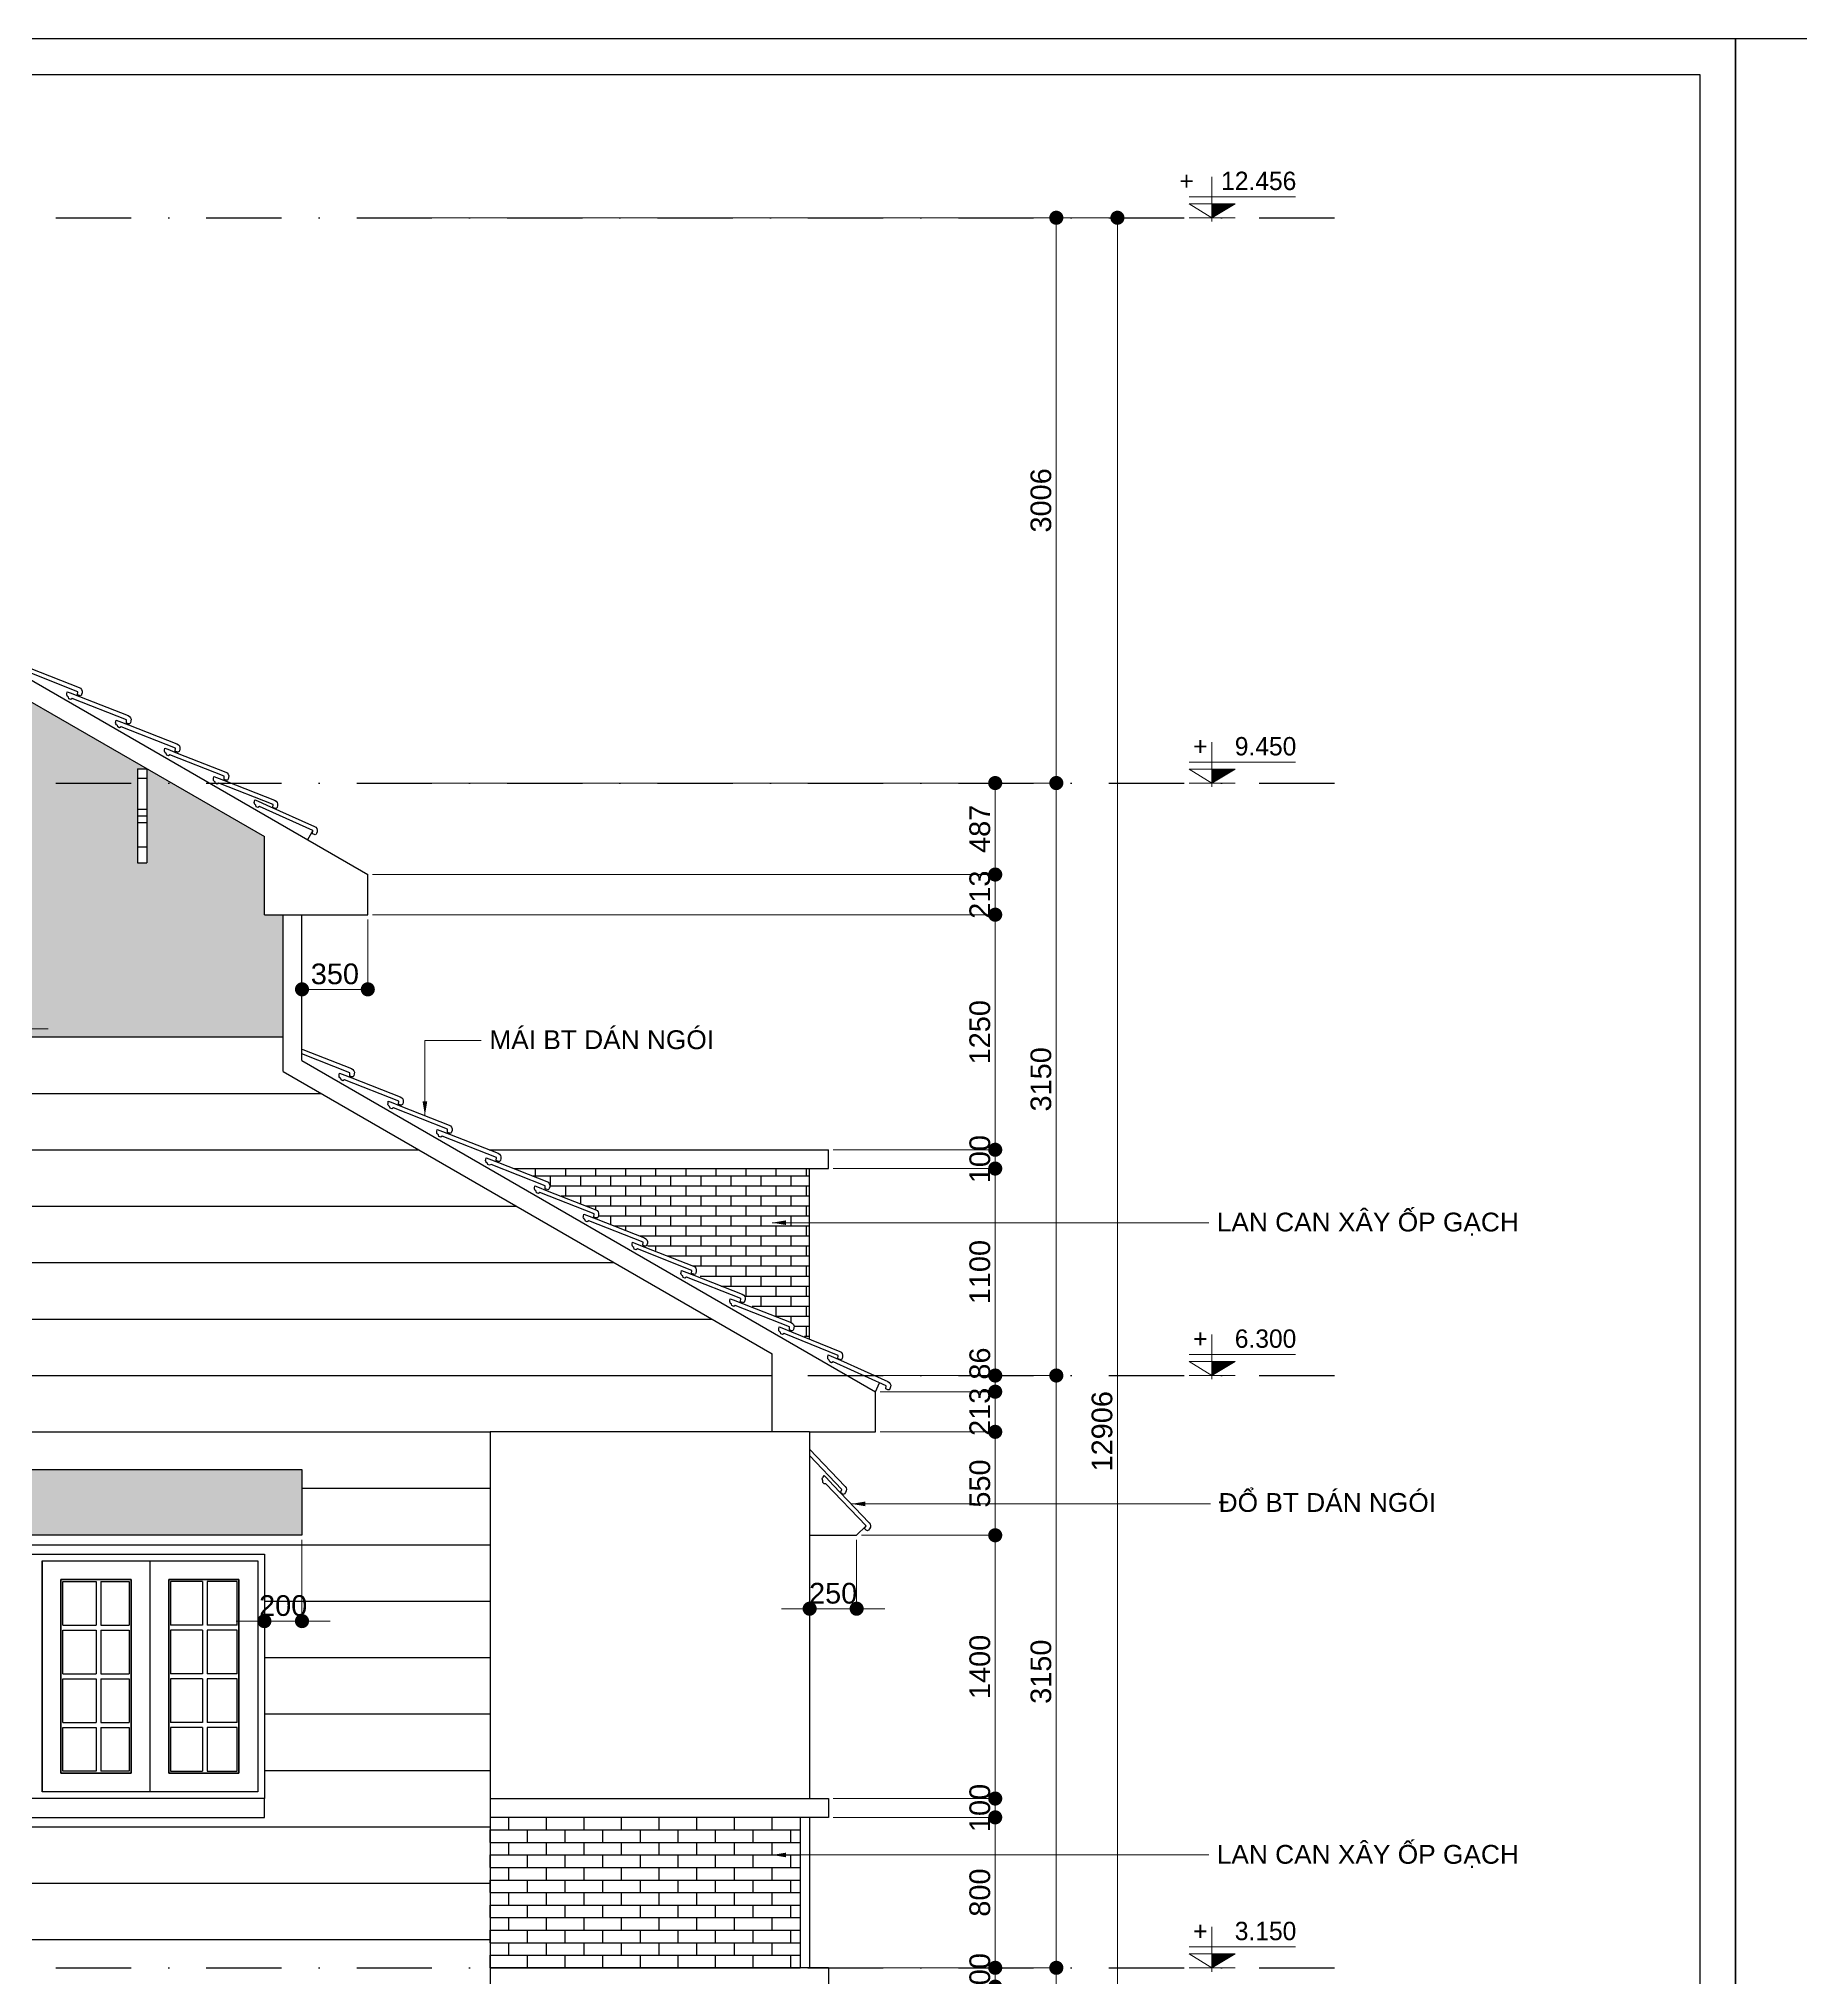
# Model space of a CAD drawing. Header units: millimetres. Extents: x -257631 to 60726, y -119421 to -4977.
# Drawn here: x -10085 to 8652, y -25593 to -4977 of the extents above; entities that cross this region are included whole.
import ezdxf
from ezdxf.enums import TextEntityAlignment as Align

# ---------------------------------------------------------------- set-up
doc = ezdxf.new("R2010")
doc.units = ezdxf.units.MM
doc.header["$LTSCALE"] = 400
doc.header["$MEASUREMENT"] = 0
doc.header["$PDMODE"] = 35
doc.linetypes.add('DASHDOTX2', pattern=[2, 1, -0.5, 0, -0.5])
for name, color, linetype in [('HACTH', 8, 'Continuous'), ('KHUNG', 5, 'Continuous'), ('net 2', 7, 'Continuous'), ('net 3', 144, 'Continuous'), ('THAY', 7, 'Continuous')]:
    doc.layers.add(name, color=color, linetype=linetype)
doc.layers.add('VTH-GHI CHU- KI HIEU', color=7, linetype='Continuous', lineweight=13)
doc.styles.add('100_dim', font='VAVOB.TTF', dxfattribs={"height": 220})
doc.styles.add('VNI-AVO', font='vhelven.ttf', dxfattribs={"height": 220})
doc.dimstyles.new('style-50', dxfattribs={"dimscale": 0, "dimtxt": 2.3, "dimasz": 150, "dimexe": 50, "dimexo": 50, "dimgap": 50, "dimtad": 1, "dimdec": 0, "dimlfac": 0.5, "dimzin": 9, "dimtxsty": 'VNI-AVO', "dimblk": 'DOT', "dimcen": 0, "dimdle": 150, "dimclrd": 146, "dimclre": 146, "dimclrt": 7, "dimadec": 0, "dimazin": 0, "dimtfac": 1, "dimtdec": 0, "dimtix": 1, "dimtmove": 2, "dimatfit": 3, "dimfxl": 0, "dimlwd": 13, "dimlwe": 13, "dimarcsym": 0})

# ---------------------------------------------------------------- blocks, each defined once
blk = doc.blocks.new('_Dot')
at = {"color": 0, "linetype": 'ByBlock', "lineweight": -2}
blk.add_line((-0.5, 0), (-1, 0), dxfattribs=at)
at = {"color": 0, "linetype": 'ByBlock', "lineweight": 100, "const_width": 0.5}
blk.add_lwpolyline([(-0.25, 0, 1), (0.25, 0, 1)], format="xyb", close=True, dxfattribs=at)
blk = doc.blocks.new('*D548')
at = {"layer": 'Defpoints', "color": 0}
for p in [(218097, 124097), (217697, 123897), (217697, 123184)]:
    blk.add_point(p, dxfattribs=at)
at = {"layer": 'net 2', "color": 146, "lineweight": 13}
for p, q in [((218097, 124047), (218097, 123134)), ((217697, 123847), (217697, 123134)), ((217547, 123184), (217397, 123184)), ((218097, 123184), (217697, 123184)), ((218247, 123184), (218397, 123184))]:
    blk.add_line(p, q, dxfattribs=at)
at = {"layer": 'net 2', "color": 146, "lineweight": 13, "xscale": 150, "yscale": 150, "zscale": 150}
blk.add_blockref('_Dot', (217697, 123184), dxfattribs=at)
at = {"layer": 'net 2', "color": 146, "lineweight": 13, "xscale": 150, "yscale": 150, "zscale": 150, "rotation": 180}
blk.add_blockref('_Dot', (218097, 123184), dxfattribs=at)
at = {"layer": 'net 2', "color": 7, "insert": (217897, 123348), "char_height": 220, "attachment_point": 5, "style": 'VNI-AVO'}
blk.add_mtext('200', dxfattribs=at)
blk = doc.blocks.new('*D546')
at = {"layer": 'Defpoints', "color": 0}
for p in [(221097, 117797), (220697, 117597), (220697, 116884)]:
    blk.add_point(p, dxfattribs=at)
at = {"layer": 'net 2', "color": 146, "lineweight": 13}
for p, q in [((221097, 117747), (221097, 116834)), ((220697, 117547), (220697, 116834)), ((220547, 116884), (220397, 116884)), ((221097, 116884), (220697, 116884)), ((221247, 116884), (221397, 116884))]:
    blk.add_line(p, q, dxfattribs=at)
at = {"layer": 'net 2', "color": 146, "lineweight": 13, "xscale": 150, "yscale": 150, "zscale": 150}
blk.add_blockref('_Dot', (220697, 116884), dxfattribs=at)
at = {"layer": 'net 2', "color": 146, "lineweight": 13, "xscale": 150, "yscale": 150, "zscale": 150, "rotation": 180}
blk.add_blockref('_Dot', (221097, 116884), dxfattribs=at)
at = {"layer": 'net 2', "color": 7, "insert": (220897, 117048), "char_height": 220, "attachment_point": 5, "style": 'VNI-AVO'}
blk.add_mtext('200', dxfattribs=at)
blk = doc.blocks.new('*D538')
at = {"layer": 'Defpoints', "color": 0}
for p in [(221097, 124397), (221797, 124397), (221797, 123603)]:
    blk.add_point(p, dxfattribs=at)
at = {"layer": 'net 2', "color": 146, "lineweight": 13}
for p, q in [((221097, 124347), (221097, 123553)), ((221797, 124347), (221797, 123553)), ((221247, 123603), (221647, 123603))]:
    blk.add_line(p, q, dxfattribs=at)
at = {"layer": 'net 2', "color": 146, "lineweight": 13, "xscale": 150, "yscale": 150, "zscale": 150, "rotation": 180}
blk.add_blockref('_Dot', (221097, 123603), dxfattribs=at)
at = {"layer": 'net 2', "color": 146, "lineweight": 13, "xscale": 150, "yscale": 150, "zscale": 150}
blk.add_blockref('_Dot', (221797, 123603), dxfattribs=at)
at = {"layer": 'net 2', "color": 7, "insert": (221447, 123766), "char_height": 220, "attachment_point": 5, "style": 'VNI-AVO'}
blk.add_mtext('350', dxfattribs=at)
blk = doc.blocks.new('*D537')
at = {"layer": 'Defpoints', "color": 0}
for p in [(226497, 117797), (226997, 117797), (226997, 117016)]:
    blk.add_point(p, dxfattribs=at)
at = {"layer": 'net 2', "color": 146, "lineweight": 13}
for p, q in [((226497, 117747), (226497, 116966)), ((226997, 117747), (226997, 116966)), ((226347, 117016), (226197, 117016)), ((226497, 117016), (226997, 117016)), ((227147, 117016), (227297, 117016))]:
    blk.add_line(p, q, dxfattribs=at)
at = {"layer": 'net 2', "color": 146, "lineweight": 13, "xscale": 150, "yscale": 150, "zscale": 150}
blk.add_blockref('_Dot', (226497, 117016), dxfattribs=at)
at = {"layer": 'net 2', "color": 146, "lineweight": 13, "xscale": 150, "yscale": 150, "zscale": 150, "rotation": 180}
blk.add_blockref('_Dot', (226997, 117016), dxfattribs=at)
at = {"layer": 'net 2', "color": 7, "insert": (226747, 117179), "char_height": 220, "attachment_point": 5, "style": 'VNI-AVO'}
blk.add_mtext('250', dxfattribs=at)
blk = doc.blocks.new('*D524')
at = {"layer": 'Defpoints', "color": 0}
for p in [(221852, 131809), (229771, 131809), (226697, 105997)]:
    blk.add_point(p, dxfattribs=at)
at = {"layer": 'net 2', "color": 146, "lineweight": 13}
for p, q in [((221902, 131809), (229821, 131809)), ((229771, 106147), (229771, 131659)), ((226747, 105997), (229821, 105997))]:
    blk.add_line(p, q, dxfattribs=at)
at = {"layer": 'net 2', "color": 146, "lineweight": 13, "xscale": 150, "yscale": 150, "zscale": 150}
for p, rotation in [((229771, 131809), 90), ((229771, 105997), 270)]:
    blk.add_blockref('_Dot', p, dxfattribs=dict(at, rotation=rotation))
at = {"layer": 'net 2', "color": 7, "insert": (229608, 118903), "char_height": 220, "attachment_point": 5, "rotation": 90, "style": 'VNI-AVO'}
blk.add_mtext('12906', dxfattribs=at)
blk = doc.blocks.new('*D523')
at = {"layer": 'Defpoints', "color": 0}
for p in [(227197, 119496), (228471, 119496), (227197, 119324)]:
    blk.add_point(p, dxfattribs=at)
at = {"layer": 'net 2', "color": 146, "lineweight": 13}
for p, q in [((228471, 119646), (228471, 119796)), ((227247, 119496), (228521, 119496)), ((228471, 119324), (228471, 119496)), ((227247, 119324), (228521, 119324)), ((228471, 119174), (228471, 119024))]:
    blk.add_line(p, q, dxfattribs=at)
at = {"layer": 'net 2', "color": 146, "lineweight": 13, "xscale": 150, "yscale": 150, "zscale": 150}
for p, rotation in [((228471, 119496), 270), ((228471, 119324), 90)]:
    blk.add_blockref('_Dot', p, dxfattribs=dict(at, rotation=rotation))
at = {"layer": 'net 2', "color": 7, "insert": (228308, 119623), "char_height": 220, "attachment_point": 5, "rotation": 90, "style": 'VNI-AVO'}
blk.add_mtext('86', dxfattribs=at)
blk = doc.blocks.new('*D522')
at = {"layer": 'Defpoints', "color": 0}
for p in [(221802, 131809), (229121, 131809), (225902, 125797)]:
    blk.add_point(p, dxfattribs=at)
at = {"layer": 'net 2', "color": 146, "lineweight": 13}
for p, q in [((221852, 131809), (229171, 131809)), ((229121, 125947), (229121, 131659)), ((225952, 125797), (229171, 125797))]:
    blk.add_line(p, q, dxfattribs=at)
at = {"layer": 'net 2', "color": 146, "lineweight": 13, "xscale": 150, "yscale": 150, "zscale": 150}
for p, rotation in [((229121, 131809), 90), ((229121, 125797), 270)]:
    blk.add_blockref('_Dot', p, dxfattribs=dict(at, rotation=rotation))
at = {"layer": 'net 2', "color": 7, "insert": (228958, 128803), "char_height": 220, "attachment_point": 5, "rotation": 90, "style": 'VNI-AVO'}
blk.add_mtext('3006', dxfattribs=at)
blk = doc.blocks.new('*D521')
at = {"layer": 'Defpoints', "color": 0}
for p in [(225902, 125797), (229121, 125797), (227246, 119496)]:
    blk.add_point(p, dxfattribs=at)
at = {"layer": 'net 2', "color": 146, "lineweight": 13}
for p, q in [((225952, 125797), (229171, 125797)), ((229121, 119646), (229121, 125647)), ((227296, 119496), (229171, 119496))]:
    blk.add_line(p, q, dxfattribs=at)
at = {"layer": 'net 2', "color": 146, "lineweight": 13, "xscale": 150, "yscale": 150, "zscale": 150}
for p, rotation in [((229121, 125797), 90), ((229121, 119496), 270)]:
    blk.add_blockref('_Dot', p, dxfattribs=dict(at, rotation=rotation))
at = {"layer": 'net 2', "color": 7, "insert": (228958, 122646), "char_height": 220, "attachment_point": 5, "rotation": 90, "style": 'VNI-AVO'}
blk.add_mtext('3150', dxfattribs=at)
blk = doc.blocks.new('*D520')
at = {"layer": 'Defpoints', "color": 0}
for p in [(221797, 125797), (228471, 125797), (221797, 124824)]:
    blk.add_point(p, dxfattribs=at)
at = {"layer": 'net 2', "color": 146, "lineweight": 13}
for p, q in [((221847, 125797), (228521, 125797)), ((228471, 124974), (228471, 125647)), ((221847, 124824), (228521, 124824))]:
    blk.add_line(p, q, dxfattribs=at)
at = {"layer": 'net 2', "color": 146, "lineweight": 13, "xscale": 150, "yscale": 150, "zscale": 150}
for p, rotation in [((228471, 125797), 90), ((228471, 124824), 270)]:
    blk.add_blockref('_Dot', p, dxfattribs=dict(at, rotation=rotation))
at = {"layer": 'net 2', "color": 7, "insert": (228308, 125310), "char_height": 220, "attachment_point": 5, "rotation": 90, "style": 'VNI-AVO'}
blk.add_mtext('487', dxfattribs=at)
blk = doc.blocks.new('*D519')
at = {"layer": 'Defpoints', "color": 0}
for p in [(227246, 119496), (229121, 119496), (226747, 113197)]:
    blk.add_point(p, dxfattribs=at)
at = {"layer": 'net 2', "color": 146, "lineweight": 13}
for p, q in [((227296, 119496), (229171, 119496)), ((229121, 113347), (229121, 119346)), ((226797, 113197), (229171, 113197))]:
    blk.add_line(p, q, dxfattribs=at)
at = {"layer": 'net 2', "color": 146, "lineweight": 13, "xscale": 150, "yscale": 150, "zscale": 150}
for p, rotation in [((229121, 119496), 90), ((229121, 113197), 270)]:
    blk.add_blockref('_Dot', p, dxfattribs=dict(at, rotation=rotation))
at = {"layer": 'net 2', "color": 7, "insert": (228958, 116346), "char_height": 220, "attachment_point": 5, "rotation": 90, "style": 'VNI-AVO'}
blk.add_mtext('3150', dxfattribs=at)
blk = doc.blocks.new('VTH- COTE')
at = {"layer": 'VTH-GHI CHU- KI HIEU'}
blk.add_hatch(color=256, dxfattribs=at).paths.add_polyline_path([(0, 0), (40.7, 24.3), (0, 24.3)])
for p, q in [((0, 71.4), (0, -6.7)), ((-39.3, 36.3), (145.4, 36.3)), ((-39.7, 24.3), (40.7, 24.3)), ((-39.3, 24.3), (0, 0)), ((-39.3, 0), (40.7, 0)), ((40.7, 24.3), (0, 0))]:
    blk.add_line(p, q, dxfattribs=at)
at = {"layer": 'VTH-GHI CHU- KI HIEU', "style": '100_dim'}
blk.add_attdef('%%P0.000', text='', height=32, dxfattribs=at).set_placement((147, 64.1), align=Align.MIDDLE_RIGHT)
blk = doc.blocks.new('*D517')
at = {"layer": 'Defpoints', "color": 0}
for p in [(226747, 113197), (229121, 113197), (226697, 106897)]:
    blk.add_point(p, dxfattribs=at)
at = {"layer": 'net 2', "color": 146, "lineweight": 13}
for p, q in [((226797, 113197), (229171, 113197)), ((229121, 107047), (229121, 113047)), ((226747, 106897), (229171, 106897))]:
    blk.add_line(p, q, dxfattribs=at)
at = {"layer": 'net 2', "color": 146, "lineweight": 13, "xscale": 150, "yscale": 150, "zscale": 150}
for p, rotation in [((229121, 113197), 90), ((229121, 106897), 270)]:
    blk.add_blockref('_Dot', p, dxfattribs=dict(at, rotation=rotation))
at = {"layer": 'net 2', "color": 7, "insert": (228958, 110047), "char_height": 220, "attachment_point": 5, "rotation": 90, "style": 'VNI-AVO'}
blk.add_mtext('3150', dxfattribs=at)
blk = doc.blocks.new('*D513')
at = {"layer": 'Defpoints', "color": 0}
for p in [(221797, 124824), (228471, 124824), (221797, 124397)]:
    blk.add_point(p, dxfattribs=at)
at = {"layer": 'net 2', "color": 146, "lineweight": 13}
for p, q in [((228471, 124974), (228471, 125124)), ((221847, 124824), (228521, 124824)), ((228471, 124397), (228471, 124824)), ((221847, 124397), (228521, 124397)), ((228471, 124247), (228471, 124097))]:
    blk.add_line(p, q, dxfattribs=at)
at = {"layer": 'net 2', "color": 146, "lineweight": 13, "xscale": 150, "yscale": 150, "zscale": 150}
for p, rotation in [((228471, 124824), 270), ((228471, 124397), 90)]:
    blk.add_blockref('_Dot', p, dxfattribs=dict(at, rotation=rotation))
at = {"layer": 'net 2', "color": 7, "insert": (228308, 124610), "char_height": 220, "attachment_point": 5, "rotation": 90, "style": 'VNI-AVO'}
blk.add_mtext('213', dxfattribs=at)
blk = doc.blocks.new('*D512')
at = {"layer": 'Defpoints', "color": 0}
for p in [(221797, 124397), (228471, 124397), (226697, 121897)]:
    blk.add_point(p, dxfattribs=at)
at = {"layer": 'net 2', "color": 146, "lineweight": 13}
for p, q in [((221847, 124397), (228521, 124397)), ((228471, 122047), (228471, 124247)), ((226747, 121897), (228521, 121897))]:
    blk.add_line(p, q, dxfattribs=at)
at = {"layer": 'net 2', "color": 146, "lineweight": 13, "xscale": 150, "yscale": 150, "zscale": 150}
for p, rotation in [((228471, 124397), 90), ((228471, 121897), 270)]:
    blk.add_blockref('_Dot', p, dxfattribs=dict(at, rotation=rotation))
at = {"layer": 'net 2', "color": 7, "insert": (228308, 123147), "char_height": 220, "attachment_point": 5, "rotation": 90, "style": 'VNI-AVO'}
blk.add_mtext('1250', dxfattribs=at)
blk = doc.blocks.new('*D511')
at = {"layer": 'Defpoints', "color": 0}
for p in [(226697, 121897), (228471, 121897), (226697, 121697)]:
    blk.add_point(p, dxfattribs=at)
at = {"layer": 'net 2', "color": 146, "lineweight": 13}
for p, q in [((228471, 122047), (228471, 122197)), ((226747, 121897), (228521, 121897)), ((228471, 121697), (228471, 121897)), ((226747, 121697), (228521, 121697)), ((228471, 121547), (228471, 121397))]:
    blk.add_line(p, q, dxfattribs=at)
at = {"layer": 'net 2', "color": 146, "lineweight": 13, "xscale": 150, "yscale": 150, "zscale": 150}
for p, rotation in [((228471, 121897), 270), ((228471, 121697), 90)]:
    blk.add_blockref('_Dot', p, dxfattribs=dict(at, rotation=rotation))
at = {"layer": 'net 2', "color": 7, "insert": (228308, 121797), "char_height": 220, "attachment_point": 5, "rotation": 90, "style": 'VNI-AVO'}
blk.add_mtext('100', dxfattribs=at)
blk = doc.blocks.new('*D510')
at = {"layer": 'Defpoints', "color": 0}
for p in [(226697, 121697), (228471, 121697), (227197, 119496)]:
    blk.add_point(p, dxfattribs=at)
at = {"layer": 'net 2', "color": 146, "lineweight": 13}
for p, q in [((226747, 121697), (228521, 121697)), ((228471, 119646), (228471, 121547)), ((227247, 119496), (228521, 119496))]:
    blk.add_line(p, q, dxfattribs=at)
at = {"layer": 'net 2', "color": 146, "lineweight": 13, "xscale": 150, "yscale": 150, "zscale": 150}
for p, rotation in [((228471, 121697), 90), ((228471, 119496), 270)]:
    blk.add_blockref('_Dot', p, dxfattribs=dict(at, rotation=rotation))
at = {"layer": 'net 2', "color": 7, "insert": (228308, 120596), "char_height": 220, "attachment_point": 5, "rotation": 90, "style": 'VNI-AVO'}
blk.add_mtext('1100', dxfattribs=at)
blk = doc.blocks.new('*D509')
at = {"layer": 'Defpoints', "color": 0}
for p in [(227197, 119324), (228471, 119324), (227197, 118897)]:
    blk.add_point(p, dxfattribs=at)
at = {"layer": 'net 2', "color": 146, "lineweight": 13}
for p, q in [((228471, 119474), (228471, 119624)), ((227247, 119324), (228521, 119324)), ((228471, 118897), (228471, 119324)), ((227247, 118897), (228521, 118897)), ((228471, 118747), (228471, 118597))]:
    blk.add_line(p, q, dxfattribs=at)
at = {"layer": 'net 2', "color": 146, "lineweight": 13, "xscale": 150, "yscale": 150, "zscale": 150}
for p, rotation in [((228471, 119324), 270), ((228471, 118897), 90)]:
    blk.add_blockref('_Dot', p, dxfattribs=dict(at, rotation=rotation))
at = {"layer": 'net 2', "color": 7, "insert": (228308, 119110), "char_height": 220, "attachment_point": 5, "rotation": 90, "style": 'VNI-AVO'}
blk.add_mtext('213', dxfattribs=at)
blk = doc.blocks.new('*D508')
at = {"layer": 'Defpoints', "color": 0}
for p in [(227197, 118897), (228471, 118897), (226997, 117797)]:
    blk.add_point(p, dxfattribs=at)
at = {"layer": 'net 2', "color": 146, "lineweight": 13}
for p, q in [((227247, 118897), (228521, 118897)), ((228471, 117947), (228471, 118747)), ((227047, 117797), (228521, 117797))]:
    blk.add_line(p, q, dxfattribs=at)
at = {"layer": 'net 2', "color": 146, "lineweight": 13, "xscale": 150, "yscale": 150, "zscale": 150}
for p, rotation in [((228471, 118897), 90), ((228471, 117797), 270)]:
    blk.add_blockref('_Dot', p, dxfattribs=dict(at, rotation=rotation))
at = {"layer": 'net 2', "color": 7, "insert": (228308, 118347), "char_height": 220, "attachment_point": 5, "rotation": 90, "style": 'VNI-AVO'}
blk.add_mtext('550', dxfattribs=at)
blk = doc.blocks.new('*D507')
at = {"layer": 'Defpoints', "color": 0}
for p in [(226997, 117797), (228471, 117797), (226697, 114997)]:
    blk.add_point(p, dxfattribs=at)
at = {"layer": 'net 2', "color": 146, "lineweight": 13}
for p, q in [((227047, 117797), (228521, 117797)), ((228471, 115147), (228471, 117647)), ((226747, 114997), (228521, 114997))]:
    blk.add_line(p, q, dxfattribs=at)
at = {"layer": 'net 2', "color": 146, "lineweight": 13, "xscale": 150, "yscale": 150, "zscale": 150}
for p, rotation in [((228471, 117797), 90), ((228471, 114997), 270)]:
    blk.add_blockref('_Dot', p, dxfattribs=dict(at, rotation=rotation))
at = {"layer": 'net 2', "color": 7, "insert": (228308, 116397), "char_height": 220, "attachment_point": 5, "rotation": 90, "style": 'VNI-AVO'}
blk.add_mtext('1400', dxfattribs=at)
blk = doc.blocks.new('*D506')
at = {"layer": 'Defpoints', "color": 0}
for p in [(226697, 114997), (228471, 114997), (226697, 114797)]:
    blk.add_point(p, dxfattribs=at)
at = {"layer": 'net 2', "color": 146, "lineweight": 13}
for p, q in [((228471, 115147), (228471, 115297)), ((226747, 114997), (228521, 114997)), ((228471, 114797), (228471, 114997)), ((226747, 114797), (228521, 114797)), ((228471, 114647), (228471, 114497))]:
    blk.add_line(p, q, dxfattribs=at)
at = {"layer": 'net 2', "color": 146, "lineweight": 13, "xscale": 150, "yscale": 150, "zscale": 150}
for p, rotation in [((228471, 114997), 270), ((228471, 114797), 90)]:
    blk.add_blockref('_Dot', p, dxfattribs=dict(at, rotation=rotation))
at = {"layer": 'net 2', "color": 7, "insert": (228308, 114897), "char_height": 220, "attachment_point": 5, "rotation": 90, "style": 'VNI-AVO'}
blk.add_mtext('100', dxfattribs=at)
blk = doc.blocks.new('*D505')
at = {"layer": 'Defpoints', "color": 0}
for p in [(226697, 114797), (228471, 114797), (226697, 113197)]:
    blk.add_point(p, dxfattribs=at)
at = {"layer": 'net 2', "color": 146, "lineweight": 13}
for p, q in [((226747, 114797), (228521, 114797)), ((228471, 113347), (228471, 114647)), ((226747, 113197), (228521, 113197))]:
    blk.add_line(p, q, dxfattribs=at)
at = {"layer": 'net 2', "color": 146, "lineweight": 13, "xscale": 150, "yscale": 150, "zscale": 150}
for p, rotation in [((228471, 114797), 90), ((228471, 113197), 270)]:
    blk.add_blockref('_Dot', p, dxfattribs=dict(at, rotation=rotation))
at = {"layer": 'net 2', "color": 7, "insert": (228308, 113997), "char_height": 220, "attachment_point": 5, "rotation": 90, "style": 'VNI-AVO'}
blk.add_mtext('800', dxfattribs=at)
blk = doc.blocks.new('*D504')
at = {"layer": 'Defpoints', "color": 0}
for p in [(226697, 113197), (228471, 113197), (226697, 112997)]:
    blk.add_point(p, dxfattribs=at)
at = {"layer": 'net 2', "color": 146, "lineweight": 13}
for p, q in [((228471, 113347), (228471, 113497)), ((226747, 113197), (228521, 113197)), ((228471, 112997), (228471, 113197)), ((226747, 112997), (228521, 112997)), ((228471, 112847), (228471, 112697))]:
    blk.add_line(p, q, dxfattribs=at)
at = {"layer": 'net 2', "color": 146, "lineweight": 13, "xscale": 150, "yscale": 150, "zscale": 150}
for p, rotation in [((228471, 113197), 270), ((228471, 112997), 90)]:
    blk.add_blockref('_Dot', p, dxfattribs=dict(at, rotation=rotation))
at = {"layer": 'net 2', "color": 7, "insert": (228308, 113097), "char_height": 220, "attachment_point": 5, "rotation": 90, "style": 'VNI-AVO'}
blk.add_mtext('100', dxfattribs=at)

msp = doc.modelspace()

# ---------------------------------------------------------------- hatches: boundary and pattern name
at = {"layer": 'HACTH'}
h = msp.add_hatch(dxfattribs=at)
h.set_pattern_fill('DOTS,_O', color=256, scale=2000)
h.set_pattern_definition([(0, (-1025.8, -1117.13), (62.5, 125), [0, -125])])
h.paths.add_polyline_path([(-12151.5, -10883.1), (-12151.5, -11883.1), (-12251.5, -11883.1), (-12251.5, -10883.1), (-12151.5, -10883.1), (-15268.2, -9083.7), (-15268.2, -10083.7), (-15368.2, -10083.7), (-15368.2, -9083.7), (-15268.2, -9083.7), (-18284.9, -7342), (-18284.9, -8342), (-18384.9, -8342), (-18384.9, -7342), (-18284.9, -7342), (-18684.9, -7111), (-19084.9, -7342), (-18984.9, -7342), (-18984.9, -8342), (-19084.9, -8342), (-19084.9, -7342), (-22101.5, -9083.7), (-22001.5, -9083.7), (-22001.5, -10083.7), (-22101.5, -10083.7), (-22101.5, -9083.7), (-25218.2, -10883.1), (-25118.2, -10883.1), (-25118.2, -11883.1), (-25218.2, -11883.1), (-25218.2, -10883.1), (-28434.9, -12740.2), (-28334.9, -12740.2), (-28334.9, -13740.2), (-28434.9, -13740.2), (-28434.9, -12740.2), (-29684.9, -13461.9), (-29684.9, -14292.8), (-30084.9, -14292.8), (-30084.9, -15592.8), (-26684.9, -15592.8), (-26684.9, -14792.8), (-23084.9, -14792.8), (-23084.9, -15592.8), (-20584.9, -15592.8), (-20584.9, -14792.8), (-18984.9, -14792.8), (-18984.9, -15592.8), (-18384.9, -15592.8), (-18384.9, -14792.8), (-16784.9, -14792.8), (-16784.9, -15592.8), (-14284.9, -15592.8), (-14284.9, -14792.8), (-10684.9, -14792.8), (-10684.9, -15592.8), (-7484.9, -15592.8), (-7484.9, -14292.8), (-7684.9, -14292.8), (-7684.9, -13461.9), (-8934.9, -12740.2), (-8934.9, -13740.2), (-9034.9, -13740.2), (-9034.9, -12740.2), (-8934.9, -12740.2)])
h.paths.add_polyline_path([(-19884.9, -10773.1, -1), (-17484.9, -10773.1, -1)], flags=16)
h.paths.add_polyline_path([(-19744.9, -10773.1, -1), (-17624.9, -10773.1, -1)], flags=0)
h.paths.add_polyline_path([(-18654.9, -11772.6), (-18654.9, -9773.5, -0.9704368)], flags=0)
h.paths.add_polyline_path([(-18714.9, -9773.5), (-18714.9, -11772.6, -0.9704368)], flags=0)
h.paths.add_polyline_path([(-14684.9, -13892.8), (-10284.9, -13892.8), (-10284.9, -14592.8), (-14684.9, -14592.8)], flags=16)
h.paths.add_polyline_path([(-22684.9, -13892.8), (-22684.9, -14592.8), (-27084.9, -14592.8), (-27084.9, -13892.8)], flags=16)
h = msp.add_hatch(dxfattribs=at)
h.set_pattern_fill('AR-RSHKE,_O', color=256, scale=40)
h.set_pattern_definition([(0, (0, 0), (1020, 480), [240, -200, 280, -120, 360, -160]), (0, (240, 20), (1020, 480), [200, -760, 160, -240]), (0, (720, -30), (1020, 480), [120, -1240]), (90, (0, 0), (-340, 480), [460, -1460]), (90, (240, 0), (-340, 480), [450, -1470]), (90, (440, 0), (-340, 480), [420, -1500]), (90, (720, -30), (-340, 480), [460, -1460]), (90, (840, -30), (-340, 480), [460, -1460]), (90, (1200, 0), (-340, 480), [440, -1480])])
h.paths.add_polyline_path([(-22684.9, -13892.8), (-27084.9, -13892.8), (-27084.9, -14592.8), (-22684.9, -14592.8)])
h.paths.add_polyline_path([(-10284.9, -13892.8), (-14684.9, -13892.8), (-14684.9, -14592.8), (-10284.9, -14592.8)])
h.paths.add_polyline_path([(-27084.9, -20192.8), (-32684.9, -20192.8), (-32684.9, -20892.8), (-27084.9, -20892.8)])
h.paths.add_polyline_path([(-7284.9, -20192.8), (-12884.9, -20192.8), (-12884.9, -20892.8), (-7284.9, -20892.8)])
h.paths.add_polyline_path([(-7284.9, -26492.8), (-22684.9, -26492.8), (-22684.9, -27192.8), (-7284.9, -27192.8)])
h.paths.add_polyline_path([(-29234.9, -26492.8), (-32434.9, -26492.8), (-32434.9, -27192.8), (-29234.9, -27192.8)])
h = msp.add_hatch(dxfattribs=at)
h.set_pattern_fill('AR-BRSTD,_O', color=256, scale=40)
h.set_pattern_definition([(0, (0, 0), (0, 106.68), []), (90, (0, 0), (-160, 106.68), [106.68, -106.68])])
h.paths.add_polyline_path([(-1884.9, -16992.8), (-5030.2, -16992.8), (-4680.2, -17129.9, -0.380549), (-4649.9, -17186.1), (-4654.5, -17205.4, -0.0586075), (-4655.7, -17208.9), (-4509.4, -17293.3), (-4160.6, -17429.9, -0.380549), (-4130.3, -17486.1), (-4134.8, -17505.4, -0.0555475), (-4136, -17508.7), (-3988.6, -17593.8), (-3641, -17729.9, -0.380549), (-3610.7, -17786.1), (-3615.2, -17805.4, -0.0524858), (-3616.3, -17808.5), (-3467.7, -17894.3), (-3121.3, -18029.9, -0.380549), (-3091, -18086.1), (-3096.4, -18108.5), (-2946.9, -18194.7), (-2601.7, -18329.9, -0.380549), (-2571.4, -18386.1), (-2576.7, -18408.3), (-2426.1, -18495.2), (-2082.1, -18629.9, -0.380549), (-2051.8, -18686.1), (-2057, -18708.1), (-1884.9, -18807.5)])
h = msp.add_hatch(dxfattribs=at)
h.set_pattern_fill('AR-BRSTD', color=256, scale=50, style=0)
h.set_pattern_definition([(0, (-5284.86, -25492.84), (0, 133.35), []), (90, (-5284.86, -25492.84), (-200, 133.35), [133.35, -133.35])])
h.paths.add_polyline_path([(-1984.9, -23892.8), (-5284.9, -23892.8), (-5284.9, -25492.8), (-1984.9, -25492.8)])

# ---------------------------------------------------------------- linework, layer by layer
at = {"layer": 'HACTH', "linetype": 'DASHDOTX2', "ltscale": 2}
for p, q in [((-38704.8, -6880.1), (3784.9, -6880.1)), ((-38704.8, -12892.8), (3784.9, -12892.8)), ((-38704.8, -19192.8), (3784.9, -19192.8)), ((-38704.8, -25492.8), (3784.9, -25492.8))]:
    msp.add_line(p, q, dxfattribs=at)
at = {"layer": 'HACTH'}
for points in [[(-44797.9, -43125.1), (7964, -43125.1), (7964, -4977.1), (-44797.9, -4977.1)], [(7964, -43125.1), (60725.9, -43125.1), (60725.9, -4977.1), (7964, -4977.1)]]:
    msp.add_lwpolyline(points, close=True, dxfattribs=at)
at = {"layer": 'KHUNG'}
msp.add_lwpolyline([(-43421, -5356.7), (7584.4, -5356.7), (7584.4, -37762.6), (-43421, -37762.6)], close=True, dxfattribs=at)
msp.add_lwpolyline([(-43421, -5356.7), (7584.4, -5356.7), (7584.4, -37762.6)], dxfattribs=at)
at = {"layer": 'net 3'}
for p, q in [((-18684.9, -6880.1), (-6584.9, -13866)), ((-18684.9, -7111), (-7684.9, -13461.9)), ((-9034.9, -12740.2), (-9034.9, -13740.2)), ((-9034.9, -12740.2), (-8934.9, -12740.2)), ((-8934.9, -12740.2), (-8934.9, -13740.2)), ((-9034.9, -12840.2), (-8934.9, -12840.2)), ((-9034.9, -13169.5), (-8934.9, -13169.5)), ((-9034.9, -13240.2), (-8934.9, -13240.2)), ((-9034.9, -13310.9), (-8934.9, -13310.9)), ((-7170.8, -13397.9), (-7227, -13495.3)), ((-9034.9, -13569.5), (-8934.9, -13569.5)), ((-7684.9, -14292.8), (-7684.9, -13461.9)), ((-9034.9, -13740.2), (-8934.9, -13740.2)), ((-6584.9, -14292.8), (-6584.9, -13866)), ((-7684.9, -14292.8), (-6584.9, -14292.8)), ((-7484.9, -15959.7), (-7484.9, -14292.8)), ((-7284.9, -15844.2), (-7284.9, -14292.8)), ((-10684.9, -15592.8), (-7484.9, -15592.8)), ((-7284.9, -15844.2), (-1184.9, -19366)), ((-7484.9, -15959.7), (-2284.9, -18961.9)), ((-10684.9, -16192.8), (-7081, -16192.8)), ((-10684.9, -16792.8), (-6041.8, -16792.8)), ((-5294.4, -16792.8), (-1684.9, -16792.8)), ((-1684.9, -16992.8), (-1684.9, -16792.8)), ((-5030.2, -16992.8), (-1684.9, -16992.8)), ((-1884.9, -18807.5), (-1884.9, -16992.8)), ((-10684.9, -17392.8), (-5002.6, -17392.8)), ((-30084.9, -17992.8), (-3963.3, -17992.8)), ((-30084.9, -18592.8), (-2924.1, -18592.8)), ((-2284.9, -19792.8), (-2284.9, -18961.9)), ((-34084.9, -19192.8), (-2284.9, -19192.8)), ((-1184.9, -19366), (-1141.7, -19270.1)), ((-1184.9, -19792.8), (-1184.9, -19366)), ((-33884.9, -19792.8), (-5284.9, -19792.8)), ((-5284.9, -19792.8), (-5284.9, -25692.8)), ((-1884.9, -19792.8), (-5284.9, -19792.8)), ((-1884.9, -19792.8), (-2284.9, -19792.8)), ((-1884.9, -19792.8), (-2084.9, -19792.8)), ((-1884.9, -19792.8), (-1184.9, -19792.8)), ((-1884.9, -19792.8), (-1884.9, -23692.8)), ((-7284.9, -20392.8), (-5284.9, -20392.8)), ((-1384.9, -20892.8), (-1284.9, -20792.8)), ((-33884.9, -20992.8), (-5284.9, -20992.8)), ((-7284.9, -20892.8), (-12884.9, -20892.8)), ((-1884.9, -20892.8), (-1384.9, -20892.8)), ((-8902.4, -21162.8), (-8902.4, -23622.8)), ((-7684.9, -21092.8), (-7684.9, -23692.8)), ((-9474.9, -21382.8), (-9474.9, -21850.3)), ((-9424.9, -21382.8), (-9424.9, -21850.3)), ((-8344.9, -21382.8), (-8344.9, -21850.3)), ((-8294.9, -21382.8), (-8294.9, -21850.3)), ((-7684.9, -21592.8), (-5284.9, -21592.8)), ((-9829.9, -21850.3), (-9474.9, -21850.3)), ((-9424.9, -21850.3), (-9122.4, -21850.3)), ((-8344.9, -21850.3), (-8682.4, -21850.3)), ((-7974.9, -21850.3), (-8294.9, -21850.3)), ((-9829.9, -21900.3), (-9474.9, -21900.3)), ((-9474.9, -21900.3), (-9474.9, -22367.8)), ((-9424.9, -21900.3), (-9424.9, -22367.8)), ((-9424.9, -21900.3), (-9122.4, -21900.3)), ((-8344.9, -21900.3), (-8682.4, -21900.3)), ((-8344.9, -21900.3), (-8344.9, -22367.8)), ((-7974.9, -21900.3), (-8294.9, -21900.3)), ((-8294.9, -21900.3), (-8294.9, -22367.8)), ((-7684.9, -22192.8), (-5284.9, -22192.8)), ((-9829.9, -22367.8), (-9474.9, -22367.8)), ((-9829.9, -22417.8), (-9474.9, -22417.8)), ((-9474.9, -22417.8), (-9474.9, -22885.3)), ((-9424.9, -22367.8), (-9122.4, -22367.8)), ((-9424.9, -22417.8), (-9424.9, -22885.3)), ((-9424.9, -22417.8), (-9122.4, -22417.8)), ((-8344.9, -22367.8), (-8682.4, -22367.8)), ((-8344.9, -22417.8), (-8682.4, -22417.8)), ((-8344.9, -22417.8), (-8344.9, -22885.3)), ((-7974.9, -22367.8), (-8294.9, -22367.8)), ((-7974.9, -22417.8), (-8294.9, -22417.8)), ((-8294.9, -22417.8), (-8294.9, -22885.3)), ((-7684.9, -22792.8), (-5284.9, -22792.8)), ((-9829.9, -22885.3), (-9474.9, -22885.3)), ((-9829.9, -22935.3), (-9474.9, -22935.3)), ((-9474.9, -22935.3), (-9474.9, -23402.8)), ((-9424.9, -22885.3), (-9122.4, -22885.3)), ((-9424.9, -22935.3), (-9424.9, -23402.8)), ((-9424.9, -22935.3), (-9122.4, -22935.3)), ((-8344.9, -22885.3), (-8682.4, -22885.3)), ((-8344.9, -22935.3), (-8682.4, -22935.3)), ((-8344.9, -22935.3), (-8344.9, -23402.8)), ((-7974.9, -22885.3), (-8294.9, -22885.3)), ((-7974.9, -22935.3), (-8294.9, -22935.3)), ((-8294.9, -22935.3), (-8294.9, -23402.8)), ((-7684.9, -23392.8), (-5284.9, -23392.8)), ((-5284.9, -23692.8), (-1684.9, -23692.8)), ((-1684.9, -23692.8), (-1684.9, -23892.8)), ((-1684.9, -23892.8), (-5284.9, -23892.8)), ((-1984.9, -23892.8), (-1984.9, -25492.8)), ((-1884.9, -23892.8), (-1884.9, -25492.8)), ((-33884.9, -23992.8), (-5284.9, -23992.8)), ((-33884.9, -24592.8), (-5284.9, -24592.8)), ((-33884.9, -25192.8), (-5284.9, -25192.8)), ((-1884.9, -25492.8), (-5284.9, -25492.8)), ((-1684.9, -25492.8), (-1884.9, -25492.8)), ((-1684.9, -25492.8), (-1684.9, -32692.8))]:
    msp.add_line(p, q, dxfattribs=at)
for points in [[(-10288.7, -11678.6, -0.3909013), (-10304.6, -11643), (-10301.5, -11622.9), (-10272, -11633.7), (-10272, -11633.7), (-10272, -11633.7), (-10170.2, -11673.8), (-10170.2, -11673.8), (-9654.4, -11875.7, -0.380549), (-9624.1, -11931.9), (-9628.7, -11951.2, -0.448699), (-9649.8, -11962.5), (-9672.9, -11954.1), (-9670.9, -11920.8), (-10247.7, -11693.6), (-10264.2, -11703.7), (-10283.1, -11696.4), (-10288.1, -11678.9)], [(-9769.1, -11978.6, -0.3909013), (-9785, -11943), (-9781.9, -11922.9), (-9752.4, -11933.7), (-9752.4, -11933.7), (-9752.4, -11933.7), (-9650.6, -11973.8), (-9650.6, -11973.8), (-9134.8, -12175.7, -0.380549), (-9104.5, -12231.9), (-9109.1, -12251.2, -0.448699), (-9130.1, -12262.5), (-9153.3, -12254.1), (-9151.2, -12220.8), (-9728.1, -11993.6), (-9744.5, -12003.7), (-9763.5, -11996.4), (-9768.5, -11978.9)], [(-9249.5, -12278.6, -0.3909013), (-9265.4, -12243), (-9262.3, -12222.9), (-9232.8, -12233.7), (-9232.8, -12233.7), (-9232.8, -12233.7), (-9131, -12273.8), (-9131, -12273.8), (-8615.2, -12475.7, -0.380549), (-8584.9, -12531.9), (-8589.5, -12551.2, -0.448699), (-8610.5, -12562.5), (-8633.7, -12554.1), (-8631.6, -12520.8), (-9208.5, -12293.6), (-9224.9, -12303.7), (-9243.9, -12296.4), (-9248.9, -12278.9)], [(-8729.9, -12578.6, -0.3909013), (-8745.7, -12543), (-8742.7, -12522.9), (-8713.1, -12533.7), (-8713.1, -12533.7), (-8713.1, -12533.7), (-8611.3, -12573.8), (-8611.3, -12573.8), (-8095.6, -12775.7, -0.380549), (-8065.3, -12831.9), (-8069.9, -12851.2, -0.448699), (-8090.9, -12862.5), (-8114.1, -12854.1), (-8112, -12820.8), (-8688.9, -12593.6), (-8705.3, -12603.7), (-8724.3, -12596.4), (-8729.2, -12578.9)], [(-8210.3, -12878.6, -0.3909013), (-8226.1, -12843), (-8223.1, -12822.9), (-8193.5, -12833.7), (-8193.5, -12833.7), (-8193.5, -12833.7), (-8091.7, -12873.8), (-8091.7, -12873.8), (-7576, -13075.7, -0.380549), (-7545.7, -13131.9), (-7550.3, -13151.2, -0.448699), (-7571.3, -13162.5), (-7594.4, -13154.1), (-7592.4, -13120.8), (-8169.2, -12893.6), (-8185.7, -12903.7), (-8204.6, -12896.4), (-8209.6, -12878.9)], [(-7776.5, -13126.7, -0.3909013), (-7790.7, -13090.4), (-7786.6, -13070.5), (-7757.6, -13082.6), (-7757.6, -13082.6), (-7757.6, -13082.6), (-7657.9, -13127.5), (-7657.9, -13127.5), (-7152.3, -13353.6, -0.380549), (-7124.7, -13411.1), (-7130.1, -13430.2, -0.448699), (-7151.7, -13440.5), (-7174.4, -13431), (-7170.8, -13397.9), (-7736.2, -13143.6), (-7753.2, -13152.9), (-7771.7, -13144.7), (-7775.9, -13127)], [(-6873.3, -16032.9, -0.3909013), (-6889.1, -15997.3), (-6886, -15977.2), (-6856.5, -15987.9), (-6856.5, -15987.9), (-6856.5, -15987.9), (-6754.7, -16028), (-6754.7, -16028), (-6239, -16229.9, -0.380549), (-6208.7, -16286.1), (-6213.2, -16305.4, -0.448699), (-6234.3, -16316.8), (-6257.4, -16308.4), (-6255.4, -16275), (-6832.2, -16047.8), (-6848.7, -16058), (-6867.6, -16050.6), (-6872.6, -16033.1)], [(-6353.7, -16332.9, -0.3909013), (-6369.5, -16297.2), (-6366.5, -16277.1), (-6336.9, -16287.9), (-6336.9, -16287.9), (-6336.9, -16287.9), (-6235.1, -16328), (-6235.1, -16328), (-5719.4, -16529.9, -0.380549), (-5689.1, -16586.1), (-5693.7, -16605.4, -0.448699), (-5714.7, -16616.7), (-5737.8, -16608.3), (-5735.8, -16575), (-6312.6, -16347.8), (-6329.1, -16357.9), (-6348, -16350.6), (-6353, -16333.1)], [(-5834.1, -16632.8, -0.3909013), (-5849.9, -16597.2), (-5846.9, -16577.1), (-5817.3, -16587.9), (-5817.3, -16587.9), (-5817.3, -16587.9), (-5715.6, -16628), (-5715.6, -16628), (-5199.8, -16829.9, -0.380549), (-5169.5, -16886.1), (-5174.1, -16905.4, -0.448699), (-5195.1, -16916.7), (-5218.3, -16908.3), (-5216.2, -16875), (-5793.1, -16647.8), (-5809.5, -16657.9), (-5828.5, -16650.6), (-5833.4, -16633.1)], [(-5314.5, -16932.8, -0.3909013), (-5330.3, -16897.2), (-5327.3, -16877.1), (-5297.7, -16887.9), (-5297.7, -16887.9), (-5297.7, -16887.9), (-5195.9, -16928), (-5195.9, -16928), (-4680.2, -17129.9, -0.380549), (-4649.9, -17186.1), (-4654.5, -17205.4, -0.448699), (-4675.5, -17216.7), (-4698.6, -17208.3), (-4696.6, -17175), (-5273.5, -16947.8), (-5289.9, -16957.9), (-5308.9, -16950.6), (-5313.8, -16933.1)], [(-4794.9, -17232.8, -0.3909013), (-4810.7, -17197.2), (-4807.6, -17177.1), (-4778.1, -17187.9), (-4778.1, -17187.9), (-4778.1, -17187.9), (-4676.3, -17228), (-4676.3, -17228), (-4160.6, -17429.9, -0.380549), (-4130.3, -17486.1), (-4134.8, -17505.4, -0.448699), (-4155.9, -17516.7), (-4179, -17508.3), (-4177, -17475), (-4753.8, -17247.8), (-4770.3, -17257.9), (-4789.2, -17250.6), (-4794.2, -17233.1)], [(-4275.2, -17532.8, -0.3909013), (-4291.1, -17497.2), (-4288, -17477.1), (-4258.5, -17487.9), (-4258.5, -17487.9), (-4258.5, -17487.9), (-4156.7, -17528), (-4156.7, -17528), (-3641, -17729.9, -0.380549), (-3610.7, -17786.1), (-3615.2, -17805.4, -0.448699), (-3636.3, -17816.7), (-3659.4, -17808.3), (-3657.4, -17775), (-4234.2, -17547.8), (-4250.7, -17557.9), (-4269.6, -17550.6), (-4274.6, -17533.1)], [(-3755.6, -17832.8, -0.3909013), (-3771.5, -17797.2), (-3768.4, -17777.1), (-3738.9, -17787.9), (-3738.9, -17787.9), (-3738.9, -17787.9), (-3637.1, -17828), (-3637.1, -17828), (-3121.3, -18029.9, -0.380549), (-3091, -18086.1), (-3095.6, -18105.4, -0.448699), (-3116.7, -18116.7), (-3139.8, -18108.3), (-3137.8, -18075), (-3714.6, -17847.8), (-3731.1, -17857.9), (-3750, -17850.6), (-3755, -17833.1)], [(-3236, -18132.8, -0.3909013), (-3251.9, -18097.2), (-3248.8, -18077.1), (-3219.3, -18087.9), (-3219.3, -18087.9), (-3219.3, -18087.9), (-3117.5, -18128), (-3117.5, -18128), (-2601.7, -18329.9, -0.380549), (-2571.4, -18386.1), (-2576, -18405.4, -0.448699), (-2597, -18416.7), (-2620.2, -18408.3), (-2618.1, -18375), (-3195, -18147.8), (-3211.4, -18157.9), (-3230.4, -18150.6), (-3235.4, -18133.1)], [(-2716.4, -18432.8, -0.3909013), (-2732.3, -18397.2), (-2729.2, -18377.1), (-2699.7, -18387.9), (-2699.7, -18387.9), (-2699.7, -18387.9), (-2597.9, -18428), (-2597.9, -18428), (-2082.1, -18629.9, -0.380549), (-2051.8, -18686.1), (-2056.4, -18705.4, -0.448699), (-2077.4, -18716.7), (-2100.6, -18708.3), (-2098.5, -18675), (-2675.4, -18447.8), (-2691.8, -18457.9), (-2710.8, -18450.6), (-2715.8, -18433.1)], [(-2196.6, -18732.3, -0.3909013), (-2212, -18696.5), (-2208.7, -18676.4), (-2179.3, -18687.6), (-2179.3, -18687.6), (-2179.3, -18687.6), (-2078, -18729), (-2078, -18729), (-1564.9, -18937.5, -0.380549), (-1535.3, -18994.1), (-1540.1, -19013.3, -0.448699), (-1561.3, -19024.4), (-1584.4, -19015.7), (-1581.9, -18982.4), (-2155.8, -18747.8), (-2172.3, -18757.7), (-2191.2, -18750.1), (-2195.9, -18732.6)], [(-1676.4, -19030.9, -0.3909013), (-1690.6, -18994.6), (-1686.6, -18974.6), (-1657.6, -18986.8), (-1657.6, -18986.8), (-1657.6, -18986.8), (-1557.8, -19031.6), (-1557.8, -19031.6), (-1052.2, -19257.8, -0.380549), (-1024.6, -19315.3), (-1030.1, -19334.4, -0.448699), (-1051.6, -19344.7), (-1074.4, -19335.2), (-1070.7, -19302), (-1636.2, -19047.7), (-1653.1, -19057.1), (-1671.7, -19048.9), (-1675.8, -19031.2)], [(-1743.3, -20313, -0.3909013), (-1742.7, -20274), (-1731.4, -20257.1), (-1709.2, -20279.3), (-1709.2, -20279.3), (-1709.2, -20279.3), (-1633.7, -20358.5), (-1633.7, -20358.5), (-1251, -20758.8, -0.380549), (-1247.2, -20822.5), (-1259.4, -20838.1, -0.448699), (-1283.3, -20839.6), (-1300.7, -20822.2), (-1284.9, -20792.8), (-1712.4, -20343.8), (-1731.6, -20346.1), (-1745.7, -20331.5), (-1742.8, -20313.5)]]:
    msp.add_lwpolyline(points, format="xyb", close=True, dxfattribs=at)
for points in [[(-7284.9, -15723.9), (-7274.3, -15728), (-7274.3, -15728), (-6758.6, -15930, -0.380549), (-6728.2, -15986.1), (-6732.8, -16005.4, -0.448699), (-6753.9, -16016.8), (-6777, -16008.4), (-6775, -15975.1), (-7284.9, -15774.2)], [(-1884.9, -19977.8), (-1507.2, -20372.7, -0.380549), (-1503.4, -20436.5), (-1515.7, -20452, -0.448699), (-1539.6, -20453.5), (-1557, -20436.1), (-1541.1, -20406.8), (-1884.9, -20045.7)]]:
    msp.add_lwpolyline(points, format="xyb", dxfattribs=at)
for points in [[(-12884.9, -20892.8), (-12884.9, -20192.8), (-7284.9, -20192.8), (-7284.9, -20892.8)], [(-7684.9, -23692.8), (-12484.9, -23692.8), (-12484.9, -21092.8), (-7684.9, -21092.8)], [(-10049.9, -21162.8), (-10049.9, -23622.8)], [(-9829.9, -21850.3), (-9829.9, -21382.8), (-9474.9, -21382.8)], [(-9424.9, -21382.8), (-9122.4, -21382.8), (-9122.4, -21850.3)], [(-8344.9, -21382.8), (-8682.4, -21382.8), (-8682.4, -21850.3)], [(-7974.9, -21850.3), (-7974.9, -21382.8), (-8294.9, -21382.8)], [(-9829.9, -22367.8), (-9829.9, -21900.3)], [(-9122.4, -21900.3), (-9122.4, -22367.8)], [(-8682.4, -21900.3), (-8682.4, -22367.8)], [(-7974.9, -22367.8), (-7974.9, -21900.3)], [(-9829.9, -22885.3), (-9829.9, -22417.8)], [(-9122.4, -22417.8), (-9122.4, -22885.3)], [(-8682.4, -22417.8), (-8682.4, -22885.3)], [(-7974.9, -22885.3), (-7974.9, -22417.8)], [(-9474.9, -23402.8), (-9829.9, -23402.8), (-9829.9, -22935.3)], [(-9122.4, -22935.3), (-9122.4, -23402.8), (-9424.9, -23402.8)], [(-8682.4, -22935.3), (-8682.4, -23402.8), (-8344.9, -23402.8)], [(-8294.9, -23402.8), (-7974.9, -23402.8), (-7974.9, -22935.3)], [(-12484.9, -23692.8), (-12484.9, -23892.8), (-7684.9, -23892.8), (-7684.9, -23692.8)]]:
    msp.add_lwpolyline(points, dxfattribs=at)
for points in [[(-10049.9, -21162.8), (-7754.9, -21162.8), (-7754.9, -23622.8), (-10049.9, -23622.8)], [(-9849.9, -21362.8), (-9102.4, -21362.8), (-9102.4, -23422.8), (-9849.9, -23422.8)], [(-9102.4, -21362.8), (-9849.9, -21362.8), (-9849.9, -23422.8), (-9102.4, -23422.8)], [(-8702.4, -21362.8), (-7954.9, -21362.8), (-7954.9, -23422.8), (-8702.4, -23422.8)], [(-7954.9, -21362.8), (-8702.4, -21362.8), (-8702.4, -23422.8), (-7954.9, -23422.8)]]:
    msp.add_lwpolyline(points, close=True, dxfattribs=at)

# ---------------------------------------------------------------- block references
at = {"layer": 'VTH-GHI CHU- KI HIEU', "xscale": 6.111111111007631, "yscale": 6.111111111007631, "zscale": 6.111111110977719}
for p, values in [((2393.7, -6880.1), {'%%P0.000': '+    12.456'}), ((2393.7, -12892.8), {'%%P0.000': '+    9.450'}), ((2393.7, -19192.8), {'%%P0.000': '+    6.300'}), ((2393.7, -25492.8), {'%%P0.000': '+    3.150'})]:
    msp.add_blockref('VTH- COTE', p, dxfattribs=at).add_auto_attribs(values)

# ---------------------------------------------------------------- texts
at = {"layer": 'THAY', "ltscale": 5, "char_height": 200, "attachment_point": 1, "style": 'VNI-AVO'}
for s, insert in [('MAÙI BT DAÙN NGOÙI', (-5291.8, -15522.2)), ('LAN CAN XAÂY OÁP GAÏCH', (2445.9, -17461.4)), ('ÑOÅ BT DAÙN NGOÙI', (2466, -20443.8)), ('LAN CAN XAÂY OÁP GAÏCH', (2445.9, -24185.9))]:
    msp.add_mtext(s, dxfattribs=dict(at, insert=insert))

# ---------------------------------------------------------------- dimensions: what is measured, and where the dimension line sits
at = {"layer": 'net 2'}
for base, p1, p2, picture, middle in [((739.1, -6880.1), (-2480.1, -12892.8), (-6580.2, -6880.1), '*D522', (576, -9886.5)), ((1389.1, -6880.1), (-1684.9, -32692.8), (-6530.2, -6880.1), '*D524', (1226, -19786.5)), ((89.1, -12892.8), (-6584.9, -13866), (-6584.9, -12892.8), '*D520', (-74, -13379.4)), ((739.1, -12892.8), (-1135.5, -19193.3), (-2480.1, -12892.8), '*D521', (576, -16043.1)), ((89.1, -13866), (-6584.9, -14292.8), (-6584.9, -13866), '*D513', (-74, -14079.4)), ((89.1, -14292.8), (-1684.9, -16792.8), (-6584.9, -14292.8), '*D512', (-74, -15542.8)), ((89.1, -16792.8), (-1684.9, -16992.8), (-1684.9, -16792.8), '*D511', (-74, -16892.8)), ((89.1, -16992.8), (-1184.9, -19193.3), (-1684.9, -16992.8), '*D510', (-74, -18093.1)), ((739.1, -19193.3), (-1634.9, -25492.8), (-1135.5, -19193.3), '*D519', (576, -22343.1)), ((89.1, -19366), (-1184.9, -19792.8), (-1184.9, -19366), '*D509', (-74, -19579.4)), ((89.1, -19792.8), (-1384.9, -20892.8), (-1184.9, -19792.8), '*D508', (-74, -20342.8)), ((89.1, -20892.8), (-1684.9, -23692.8), (-1384.9, -20892.8), '*D507', (-74, -22292.8)), ((89.1, -23692.8), (-1684.9, -23892.8), (-1684.9, -23692.8), '*D506', (-74, -23792.8)), ((89.1, -23892.8), (-1684.9, -25492.8), (-1684.9, -23892.8), '*D505', (-74, -24692.8)), ((89.1, -25492.8), (-1684.9, -25692.8), (-1684.9, -25492.8), '*D504', (-74, -25592.8)), ((739.1, -25492.8), (-1684.9, -31792.8), (-1634.9, -25492.8), '*D517', (576, -28642.8))]:
    dim = msp.add_linear_dim(base=base, p1=p1, p2=p2, angle=90, dimstyle='style-50', override={"dimscale": 1}, dxfattribs=at)
    dim.commit()
    dim.dimension.update_dxf_attribs({"geometry": picture, "text_midpoint": middle, "insert": (-228381.8, -138689.6)})
for base, p1, p2, picture, middle in [((-6584.9, -15086.2), (-7284.9, -14292.8), (-6584.9, -14292.8), '*D538', (-6934.9, -14923.1)), ((-10684.9, -15505.1), (-10284.9, -14592.8), (-10684.9, -14792.8), '*D548', (-10484.9, -15342)), ((-7684.9, -21805.1), (-7284.9, -20892.8), (-7684.9, -21092.8), '*D546', (-7484.9, -21642)), ((-1384.9, -21673.9), (-1884.9, -20892.8), (-1384.9, -20892.8), '*D537', (-1634.9, -21510.8))]:
    dim = msp.add_linear_dim(base=base, p1=p1, p2=p2, dimstyle='style-50', override={"dimscale": 1}, dxfattribs=at)
    dim.commit()
    dim.dimension.update_dxf_attribs({"geometry": picture, "text_midpoint": middle, "insert": (-228381.8, -138689.6)})
dim = msp.add_linear_dim(base=(89.1, -19193.3), p1=(-1184.9, -19366), p2=(-1184.9, -19193.3), angle=90, dimstyle='style-50', override={"dimscale": 1}, dxfattribs=at)
dim.commit()
dim.dimension.update_dxf_attribs({"geometry": '*D523', "text_midpoint": (-74, -19067), "dimtype": 128, "insert": (-228381.8, -138689.6)})

# ---------------------------------------------------------------- leaders
for points in [[(-5977.3, -16428.9), (-5977.3, -15628.9), (-5377.3, -15628.9)], [(-2284.9, -17568.2), (2360.3, -17568.2)], [(-1442.4, -20558.7), (2380.1, -20558.7)], [(-2284.9, -24292.7), (2360.3, -24292.7)]]:
    msp.add_leader(points, dimstyle='style-50', override={"dimscale": 1, "dimtad": 0}, dxfattribs=at)

doc.saveas('drawing.dxf')
